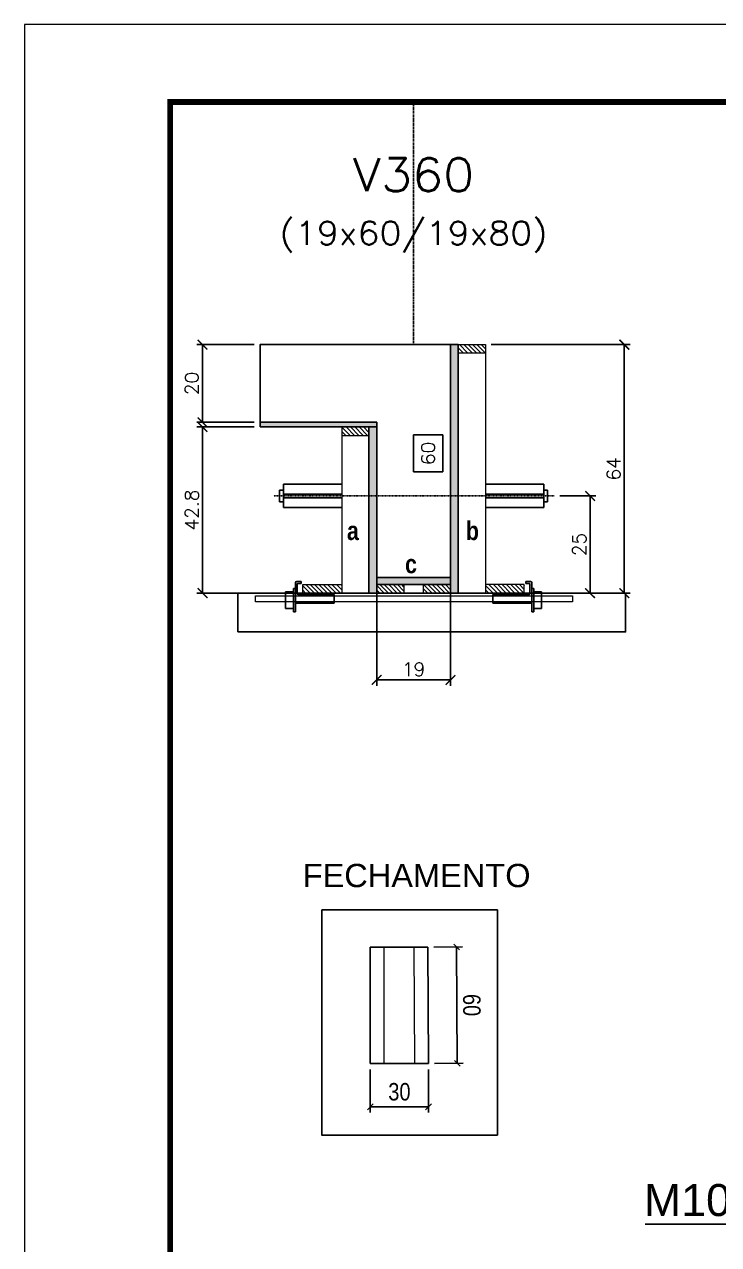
# Model space of a CAD drawing. Extents: x 137137 to 143418, y 10464 to 34486.
# Drawn here: x 137137 to 137495, y 31560 to 32189 of the extents above; entities that cross this region are included whole.
import ezdxf
from ezdxf.enums import TextEntityAlignment as Align

# ---------------------------------------------------------------- set-up
doc = ezdxf.new("R2010")
doc.units = 0
doc.linetypes.add('DASHED', pattern=[0.75, 0.5, -0.25])
doc.linetypes.add('HIDDEN', pattern=[0.375, 0.25, -0.125])
for name, color, linetype in [('5', 5, 'Continuous'), ('barrote', 251, 'Continuous'), ('COTA', 241, 'Continuous'), ('Cota Seção (2x)', 4, 'Continuous'), ('detalhes', 4, 'Continuous'), ('NOMENCLATURA', 7, 'Continuous'), ('Painéis', 200, 'Continuous'), ('presilha', 1, 'Continuous'), ('TENSOR', 3, 'Continuous'), ('Texto de Titulo', 7, 'Continuous'), ('Texto Qtd Sarr', 242, 'Continuous')]:
    doc.layers.add(name, color=color, linetype=linetype)
for name, color, linetype, lineweight in [('CONCRETO', 251, 'Continuous', 25), ('Escoras', 2, 'Continuous', 25), ('Folhas', 255, 'Continuous', 9), ('Hachura', 251, 'Continuous', 9), ('Madeira', 126, 'Continuous', 18), ('Sarr 2.2x7', 40, 'Continuous', 9), ('SARRAFO DE PRESSAO', 251, 'DASHED', 9), ('SCO-___-LAJ', 2, 'Continuous', 0), ('Texto Seção', 7, 'Continuous', 15)]:
    doc.layers.add(name, color=color, linetype=linetype, lineweight=lineweight)
doc.styles.add('COTA TECNICA-50', font='techl___.ttf', dxfattribs={"height": 9})
doc.styles.add('Romans', font='romans.shx')
doc.styles.get("Standard").update_dxf_attribs({"font": 'arial.ttf'})
doc.styles.add('TECNICA', font='techb___.ttf', dxfattribs={"height": 10})
doc.dimstyles.new('COTA PAINEL-50', dxfattribs={"dimtxt": 9, "dimasz": 3, "dimexe": 3, "dimexo": 3, "dimgap": 3, "dimtad": 1, "dimdec": 1, "dimzin": 12, "dimdsep": 46, "dimtxsty": 'COTA TECNICA-50', "dimblk1": 'OBLIQUE', "dimblk2": 'OBLIQUE', "dimsah": 1, "dimcen": 0.9, "dimclrd": 4, "dimclre": 4, "dimclrt": 240, "dimadec": 1, "dimazin": 3, "dimtfac": 1, "dimtdec": 1, "dimtmove": 0, "dimatfit": 3, "dimfxl": 1, "dimtolj": 1, "dimtzin": 12, "dimarcsym": 0})
doc.dimstyles.new('Cota Seção (2x)', dxfattribs={"dimtxt": 7, "dimasz": 5, "dimexe": 3, "dimexo": 3, "dimgap": 2, "dimtad": 3, "dimdec": 1, "dimlfac": 0.5, "dimzin": 12, "dimdsep": 46, "dimtxsty": 'Romans', "dimblk": 'ARCHTICK', "dimcen": 0, "dimclrd": 4, "dimclre": 4, "dimclrt": 1, "dimadec": 1, "dimazin": 3, "dimtfac": 1, "dimtdec": 1, "dimtmove": 0, "dimatfit": 3, "dimldrblk": 'OBLIQUE', "dimfxl": 1, "dimtolj": 1, "dimtzin": 12, "dimarcsym": 0})
doc.dimstyles.new('Cota Seção interna', dxfattribs={"dimtxt": 7, "dimasz": 6, "dimexe": 0.18, "dimexo": 2, "dimgap": -4, "dimtad": 3, "dimdec": 1, "dimlfac": 0.5, "dimzin": 12, "dimdsep": 46, "dimtxsty": 'Romans', "dimblk": 'ARCHTICK', "dimcen": 0.09, "dimse1": 1, "dimse2": 1, "dimsd1": 1, "dimsd2": 1, "dimclrd": 180, "dimclre": 5, "dimclrt": 1, "dimadec": 0, "dimazin": 3, "dimtfac": 1, "dimtdec": 1, "dimtofl": 0, "dimtmove": 0, "dimatfit": 3, "dimldrblk": 'ARCHTICK', "dimfxl": 1, "dimtolj": 1, "dimtzin": 0, "dimarcsym": 0})
pattern_1 = [(315, (160275.2421, 23665.9822), (1.12253202, 1.12253202), [])]

# ---------------------------------------------------------------- blocks, each defined once
blk = doc.blocks.new('9999999999')
at = {"layer": 'Folhas'}
blk.add_lwpolyline([(98138.98, 34190.21), (99623.98, 34190.21), (99623.98, 35240.21), (98138.98, 35240.21)], close=True, dxfattribs=at)
at = {"layer": 'Folhas', "color": 30, "const_width": 3}
blk.add_lwpolyline([(98213.98, 34230.21), (99583.98, 34230.21), (99583.98, 35200.21), (98213.98, 35200.21)], close=True, dxfattribs=at)
blk = doc.blocks.new('_ArchTick')
at = {"color": 0, "linetype": 'ByBlock', "const_width": 0.15}
blk.add_lwpolyline([(-0.5, -0.5), (0.5, 0.5)], dxfattribs=at)
blk = doc.blocks.new('*D262')
at = {"layer": 'COTA', "color": 4, "lineweight": -2, "transparency": 16777216}
for p, q in [((137255.62, 31981.23), (137225.97, 31981.23)), ((137228.97, 31895.63), (137228.97, 31981.23)), ((137277.62, 31895.63), (137225.97, 31895.63))]:
    blk.add_line(p, q, dxfattribs=at)
at = {"layer": 'Defpoints', "color": 0, "transparency": 16777216}
for p in [(137228.97, 31981.23), (137258.62, 31981.23), (137280.62, 31895.63)]:
    blk.add_point(p, dxfattribs=at)
at = {"layer": 'COTA', "color": 4, "lineweight": -2, "transparency": 16777216, "xscale": 5, "yscale": 5, "zscale": 5}
for p, rotation in [((137228.97, 31981.23), 90), ((137228.97, 31895.63), 270)]:
    blk.add_blockref('_ArchTick', p, dxfattribs=dict(at, rotation=rotation))
at = {"layer": 'COTA', "color": 1, "transparency": 16777216, "insert": (137223.47, 31938.43), "char_height": 7, "attachment_point": 5, "rotation": 90, "style": 'Romans'}
blk.add_mtext('\\A1;42.8', dxfattribs=at)
blk = doc.blocks.new('_Oblique')
at = {"color": 0, "linetype": 'ByBlock', "lineweight": -2}
blk.add_line((-0.5, -0.5), (0.5, 0.5), dxfattribs=at)
blk = doc.blocks.new('*D263')
at = {"layer": 'COTA', "color": 4, "lineweight": -2, "transparency": 16777216}
for p, q in [((137255.62, 32023.63), (137225.97, 32023.63)), ((137228.97, 32023.63), (137228.97, 31983.63)), ((137255.62, 31983.63), (137225.97, 31983.63))]:
    blk.add_line(p, q, dxfattribs=at)
at = {"layer": 'Defpoints', "color": 0, "transparency": 16777216}
for p in [(137258.62, 32023.63), (137228.97, 31983.63), (137258.62, 31983.63)]:
    blk.add_point(p, dxfattribs=at)
at = {"layer": 'COTA', "color": 4, "lineweight": -2, "transparency": 16777216, "xscale": 5, "yscale": 5, "zscale": 5}
for p, rotation in [((137228.97, 32023.63), 90), ((137228.97, 31983.63), 270)]:
    blk.add_blockref('_ArchTick', p, dxfattribs=dict(at, rotation=rotation))
at = {"layer": 'COTA', "color": 1, "transparency": 16777216, "insert": (137223.47, 32003.63), "char_height": 7, "attachment_point": 5, "rotation": 90, "style": 'Romans'}
blk.add_mtext('\\A1;20', dxfattribs=at)
blk = doc.blocks.new('*D264')
at = {"layer": 'COTA', "color": 4, "lineweight": -2, "transparency": 16777216}
for p, q in [((137377.61, 32023.63), (137449.1, 32023.63)), ((137446.1, 31895.63), (137446.1, 32023.63)), ((137397.62, 31895.63), (137449.1, 31895.63))]:
    blk.add_line(p, q, dxfattribs=at)
at = {"layer": 'Defpoints', "color": 0, "transparency": 16777216}
for p in [(137374.61, 32023.63), (137446.1, 32023.63), (137394.62, 31895.63)]:
    blk.add_point(p, dxfattribs=at)
at = {"layer": 'COTA', "color": 4, "lineweight": -2, "transparency": 16777216, "xscale": 5, "yscale": 5, "zscale": 5}
for p, rotation in [((137446.1, 32023.63), 90), ((137446.1, 31895.63), 270)]:
    blk.add_blockref('_ArchTick', p, dxfattribs=dict(at, rotation=rotation))
at = {"layer": 'COTA', "color": 1, "transparency": 16777216, "insert": (137440.6, 31959.63), "char_height": 7, "attachment_point": 5, "rotation": 90, "style": 'Romans'}
blk.add_mtext('\\A1;64', dxfattribs=at)
blk = doc.blocks.new('*D265')
at = {"layer": 'Cota Seção (2x)', "color": 180, "lineweight": -2, "transparency": 16777216}
for p, q in [((137352.62, 31977.13), (137337.62, 31977.13)), ((137337.62, 31977.13), (137337.62, 31958.13)), ((137352.62, 31958.13), (137352.62, 31977.13)), ((137337.62, 31958.13), (137352.62, 31958.13))]:
    blk.add_line(p, q, dxfattribs=at)
at = {"layer": 'Defpoints', "color": 0, "transparency": 16777216}
for p in [(137356.61, 32023.63), (137356.62, 32023.63), (137356.62, 31903.63)]:
    blk.add_point(p, dxfattribs=at)
at = {"layer": 'Cota Seção (2x)', "color": 1, "transparency": 16777216, "insert": (137345.12, 31967.63), "char_height": 7, "attachment_point": 5, "rotation": 90, "style": 'Romans'}
blk.add_mtext('\\A1;60', dxfattribs=at)
blk = doc.blocks.new('titulo1')
at = {"layer": 'Defpoints', "color": 252, "linetype": 'HIDDEN', "ltscale": 2}
blk.add_line((0, 0), (0, 125), dxfattribs=at)
at = {"layer": 'Defpoints', "style": 'Romans', "oblique": 15}
blk.add_attdef('FOLHA', text='', height=10, dxfattribs=at).set_placement((0, 15.58), align=Align.MIDDLE_CENTER)
at = {"layer": 'Texto Qtd Sarr', "color": 3, "style": 'Romans', "oblique": 15}
for tag, height, p in [('TITULO', 17, (0, 71.45)), ('SEÇÃO', 12, (0, 41.55))]:
    blk.add_attdef(tag, text='', height=height, dxfattribs=at).set_placement(p, align=Align.MIDDLE_CENTER)
blk = doc.blocks.new('PRESILHA METÁLICA 1')
at = {"layer": 'presilha'}
for p, q in [((7.5, 10.64), (7.5, 19.86)), ((12, 21), (8.64, 21)), ((9, 11.57), (9, 18.93)), ((12, 19.5), (9.57, 19.5)), ((12, 21), (12, 19.5)), ((0, 13), (6, 13)), ((0, 13), (0, 0)), ((6, 15.5), (7.5, 15.5)), ((6, -2.5), (6, 15.5)), ((6, 13), (6, 0)), ((7.5, 15.5), (7.5, -2.5)), ((37.5, 11), (9.57, 11)), ((37.5, 11), (37.5, 4.1)), ((6, 0), (0, 0)), ((37.5, 4.1), (7.5, 4.1)), ((7.5, -2.5), (6, -2.5))]:
    blk.add_line(p, q, dxfattribs=at)
for centre, radius, start, end in [((8.64, 19.86), 1.14, 90, 180), ((9.57, 18.93), 0.57, 90, 180), ((9.57, 11.57), 0.57, 180, 270)]:
    blk.add_arc(centre, radius, start, end, dxfattribs=at)
blk = doc.blocks.new('*D266')
at = {"layer": 'COTA', "color": 4, "lineweight": -2, "transparency": 16777216}
for p, q in [((137318.62, 31897.03), (137318.62, 31847.9)), ((137356.62, 31897.03), (137356.62, 31847.9)), ((137318.62, 31850.9), (137356.62, 31850.9))]:
    blk.add_line(p, q, dxfattribs=at)
at = {"layer": 'Defpoints', "color": 0, "transparency": 16777216}
for p in [(137318.62, 31900.03), (137356.62, 31900.03), (137356.62, 31850.9)]:
    blk.add_point(p, dxfattribs=at)
at = {"layer": 'COTA', "color": 4, "lineweight": -2, "transparency": 16777216, "xscale": 5, "yscale": 5, "zscale": 5, "rotation": 180}
blk.add_blockref('_ArchTick', (137318.62, 31850.9), dxfattribs=at)
at = {"layer": 'COTA', "color": 4, "lineweight": -2, "transparency": 16777216, "xscale": 5, "yscale": 5, "zscale": 5}
blk.add_blockref('_ArchTick', (137356.62, 31850.9), dxfattribs=at)
at = {"layer": 'COTA', "color": 1, "transparency": 16777216, "insert": (137337.62, 31856.4), "char_height": 7, "attachment_point": 5, "style": 'Romans'}
blk.add_mtext('\\A1;19', dxfattribs=at)
blk = doc.blocks.new('*D272')
at = {"layer": 'COTA', "color": 4, "lineweight": -2, "transparency": 16777216}
for p, q in [((137412.92, 31945.68), (137431.48, 31945.68)), ((137428.48, 31945.68), (137428.48, 31895.63)), ((137412.93, 31895.63), (137431.48, 31895.63))]:
    blk.add_line(p, q, dxfattribs=at)
at = {"layer": 'Defpoints', "color": 0, "transparency": 16777216}
for p in [(137409.92, 31945.68), (137409.93, 31895.63), (137428.48, 31895.63)]:
    blk.add_point(p, dxfattribs=at)
at = {"layer": 'COTA', "color": 4, "lineweight": -2, "transparency": 16777216, "xscale": 5, "yscale": 5, "zscale": 5}
for p, rotation in [((137428.48, 31945.68), 90), ((137428.48, 31895.63), 270)]:
    blk.add_blockref('_ArchTick', p, dxfattribs=dict(at, rotation=rotation))
at = {"layer": 'COTA', "color": 1, "transparency": 16777216, "insert": (137422.98, 31920.65), "char_height": 7, "attachment_point": 5, "rotation": 90, "style": 'Romans'}
blk.add_mtext('\\A1;25', dxfattribs=at)
blk = doc.blocks.new('*D1883')
at = {"layer": 'Defpoints', "color": 0, "linetype": 'ByBlock', "transparency": 16777216}
for p in [(137344.99, 31713.28), (137359.79, 31713.36), (137345.32, 31653.28)]:
    blk.add_point(p, dxfattribs=at)
at = {"layer": 'Escoras', "color": 4, "linetype": 'ByBlock', "lineweight": -2, "transparency": 16777216}
for p, q in [((137347.99, 31713.3), (137362.79, 31713.38)), ((137360.11, 31653.36), (137359.79, 31713.36)), ((137348.32, 31653.3), (137363.11, 31653.38))]:
    blk.add_line(p, q, dxfattribs=at)
at = {"layer": 'Escoras', "color": 4, "linetype": 'ByBlock', "lineweight": -2, "transparency": 16777216, "xscale": 3, "yscale": 3, "zscale": 3}
for p, rotation in [((137359.79, 31713.36), 90.30883345667068), ((137360.11, 31653.36), 270.3088334566707)]:
    blk.add_blockref('_Oblique', p, dxfattribs=dict(at, rotation=rotation))
at = {"layer": 'Escoras', "color": 240, "linetype": 'ByBlock', "transparency": 16777216, "insert": (137367.54, 31683.4), "char_height": 9, "attachment_point": 5, "rotation": 270.30883, "style": 'COTA TECNICA-50'}
blk.add_mtext('\\A1;60', dxfattribs=at)
blk = doc.blocks.new('*D1884')
at = {"layer": 'Defpoints', "color": 0, "linetype": 'ByBlock', "transparency": 16777216}
for p in [(137315.32, 31653.28), (137345.32, 31653.28), (137315.32, 31630.98)]:
    blk.add_point(p, dxfattribs=at)
at = {"layer": 'Escoras', "color": 4, "linetype": 'ByBlock', "lineweight": -2, "transparency": 16777216}
for p, q in [((137315.32, 31650.28), (137315.32, 31627.98)), ((137345.32, 31650.28), (137345.32, 31627.98)), ((137345.32, 31630.98), (137315.32, 31630.98))]:
    blk.add_line(p, q, dxfattribs=at)
at = {"layer": 'Escoras', "color": 4, "linetype": 'ByBlock', "lineweight": -2, "transparency": 16777216, "xscale": 3, "yscale": 3, "zscale": 3, "rotation": 180}
blk.add_blockref('_Oblique', (137315.32, 31630.98), dxfattribs=at)
at = {"layer": 'Escoras', "color": 4, "linetype": 'ByBlock', "lineweight": -2, "transparency": 16777216, "xscale": 3, "yscale": 3, "zscale": 3}
blk.add_blockref('_Oblique', (137345.32, 31630.98), dxfattribs=at)
at = {"layer": 'Escoras', "color": 240, "linetype": 'ByBlock', "transparency": 16777216, "insert": (137330.32, 31638.68), "char_height": 9, "attachment_point": 5, "style": 'COTA TECNICA-50'}
blk.add_mtext('\\A1;30', dxfattribs=at)

msp = doc.modelspace()

# ---------------------------------------------------------------- hatches: boundary and pattern name
at = {"layer": 'Hachura'}
h = msp.add_hatch(color=256, dxfattribs=at)
h.dxf.hatch_style = 1
h.paths.add_polyline_path([(137360.61, 32023.63), (137356.61, 32023.63), (137356.62, 31895.63), (137360.62, 31895.63)])
h = msp.add_hatch(dxfattribs=at)
h.set_pattern_fill('ANSI31', color=256, scale=0.5, angle=270, style=0)
h.set_pattern_definition([(315, (160275.2518, 23715.9822), (1.12253202, 1.12253202), [])])
h.paths.add_polyline_path([(137360.61, 32019.23), (137360.61, 32023.63), (137374.61, 32023.63), (137374.61, 32019.23)])
h = msp.add_hatch(color=256, dxfattribs=at)
h.dxf.hatch_style = 1
h.paths.add_polyline_path([(137258.62, 31981.23), (137258.62, 31983.63), (137318.62, 31983.63), (137318.62, 31981.23)])
h = msp.add_hatch(dxfattribs=at)
h.set_pattern_fill('ANSI31', color=256, scale=0.5, angle=270, style=0)
h.set_pattern_definition([(315, (160275.2421, 23673.5822), (1.12253202, 1.12253202), [])])
h.paths.add_polyline_path([(137314.62, 31976.83), (137314.62, 31981.23), (137300.62, 31981.23), (137300.62, 31976.83)])
h = msp.add_hatch(color=256, dxfattribs=at)
h.dxf.hatch_style = 1
h.paths.add_polyline_path([(137314.62, 31981.23), (137318.62, 31981.23), (137318.62, 31895.63), (137314.62, 31895.63)])
h = msp.add_hatch(color=256, dxfattribs=at)
h.dxf.hatch_style = 1
h.paths.add_polyline_path([(137318.62, 31900.03), (137318.62, 31903.63), (137356.62, 31903.63), (137356.62, 31900.03)])
h = msp.add_hatch(dxfattribs=at)
h.set_pattern_fill('ANSI31', color=256, scale=0.5, angle=270, style=0)
h.set_pattern_definition(pattern_1)
h.paths.add_polyline_path([(137280.62, 31895.63), (137280.62, 31900.03), (137300.62, 31900.03), (137300.62, 31895.63)])
h = msp.add_hatch(dxfattribs=at)
h.set_pattern_fill('ANSI31', color=256, scale=0.5, angle=270, style=0)
h.set_pattern_definition(pattern_1)
h.paths.add_polyline_path([(137318.62, 31895.63), (137318.62, 31900.03), (137332.62, 31900.03), (137332.62, 31895.63)])
h = msp.add_hatch(dxfattribs=at)
h.set_pattern_fill('ANSI31', color=256, scale=0.5, angle=270, style=0)
h.set_pattern_definition(pattern_1)
h.paths.add_polyline_path([(137356.62, 31895.63), (137356.62, 31900.03), (137342.62, 31900.03), (137342.62, 31895.63)])
h = msp.add_hatch(dxfattribs=at)
h.set_pattern_fill('ANSI31', color=256, scale=0.5, angle=270, style=0)
h.set_pattern_definition(pattern_1)
h.paths.add_polyline_path([(137394.62, 31895.63), (137394.62, 31900.03), (137374.62, 31900.03), (137374.62, 31895.63)])

# ---------------------------------------------------------------- linework, layer by layer
at = {"ltscale": 3}
for p, q in [((137268.62, 31948.68), (137268.62, 31942.68)), ((137270.62, 31948.68), (137268.62, 31948.68)), ((137270.62, 31951.68), (137270.62, 31939.68)), ((137270.62, 31951.68), (137300.62, 31951.68)), ((137404.62, 31951.68), (137374.62, 31951.68)), ((137404.62, 31951.68), (137404.62, 31939.68)), ((137406.62, 31948.68), (137404.62, 31948.68)), ((137406.62, 31948.68), (137406.62, 31942.68)), ((137270.62, 31942.68), (137268.62, 31942.68)), ((137300.62, 31946.68), (137270.62, 31946.68)), ((137300.62, 31944.68), (137270.62, 31944.68)), ((137374.62, 31946.68), (137404.62, 31946.68)), ((137374.62, 31944.68), (137404.62, 31944.68)), ((137404.62, 31942.68), (137406.62, 31942.68)), ((137270.62, 31939.68), (137300.62, 31939.68)), ((137404.62, 31939.68), (137374.62, 31939.68))]:
    msp.add_line(p, q, dxfattribs=at)
at = {"linetype": 'ByBlock'}
msp.add_lwpolyline([(137290.34, 31732.38), (137380.74, 31732.38), (137380.74, 31616.38), (137290.34, 31616.38)], close=True, dxfattribs=at)
at = {"layer": 'barrote'}
msp.add_lwpolyline([(137247.17, 31875.63), (137446.75, 31875.63), (137446.75, 31895.63), (137247.17, 31895.63)], close=True, dxfattribs=at)
at = {"layer": 'CONCRETO'}
msp.add_lwpolyline([(137258.62, 31983.63), (137258.62, 32023.63), (137318.62, 32023.63), (137318.62, 32023.63), (137356.62, 32023.63), (137356.62, 32023.63), (137356.62, 32023.63), (137356.62, 31903.63), (137318.62, 31903.63), (137318.62, 31983.63)], close=True, dxfattribs=at)
at = {"layer": 'Madeira'}
for points in [[(137360.61, 32019.23), (137360.61, 32023.63), (137374.61, 32023.63), (137374.61, 32019.23)], [(137360.61, 32023.63), (137374.61, 32023.63), (137374.62, 31895.63), (137360.62, 31895.63)], [(137314.62, 31976.83), (137314.62, 31981.23), (137300.62, 31981.23), (137300.62, 31976.83)], [(137314.62, 31981.23), (137300.62, 31981.23), (137300.62, 31895.63), (137314.62, 31895.63)], [(137280.62, 31895.63), (137280.62, 31900.03), (137300.62, 31900.03), (137300.62, 31895.63)], [(137318.62, 31895.63), (137318.62, 31900.03), (137332.62, 31900.03), (137332.62, 31895.63)], [(137356.62, 31895.63), (137356.62, 31900.03), (137342.62, 31900.03), (137342.62, 31895.63)], [(137394.62, 31895.63), (137394.62, 31900.03), (137374.62, 31900.03), (137374.62, 31895.63)]]:
    msp.add_lwpolyline(points, close=True, dxfattribs=at)
at = {"layer": 'NOMENCLATURA', "linetype": 'Continuous'}
msp.add_line((137530.82, 31570.49), (137456.77, 31570.49), dxfattribs=at)
at = {"layer": 'Painéis', "linetype": 'ByBlock'}
for p, q in [((137315.32, 31713.28), (137315.32, 31653.28)), ((137344.99, 31713.28), (137315.32, 31713.28)), ((137345.32, 31653.28), (137344.99, 31713.28)), ((137315.32, 31653.28), (137345.32, 31653.28))]:
    msp.add_line(p, q, dxfattribs=at)
at = {"layer": 'Painéis'}
for points in [[(137360.61, 32023.63), (137356.61, 32023.63), (137356.62, 31895.63), (137360.62, 31895.63)], [(137258.62, 31981.23), (137258.62, 31983.63), (137318.62, 31983.63), (137318.62, 31981.23)], [(137314.62, 31981.23), (137318.62, 31981.23), (137318.62, 31895.63), (137314.62, 31895.63)], [(137318.62, 31900.03), (137318.62, 31903.63), (137356.62, 31903.63), (137356.62, 31900.03)]]:
    msp.add_lwpolyline(points, close=True, dxfattribs=at)
at = {"layer": 'Sarr 2.2x7', "linetype": 'ByBlock'}
for p, q in [((137322.32, 31713.28), (137322.32, 31653.28)), ((137338.32, 31653.28), (137337.99, 31713.28))]:
    msp.add_line(p, q, dxfattribs=at)
at = {"layer": 'SCO-___-LAJ', "color": 1}
msp.add_lwpolyline([(137256.17, 31894.29), (137419.43, 31894.29), (137419.43, 31891.09), (137256.17, 31891.09)], close=True, dxfattribs=at)
at = {"layer": 'TENSOR', "linetype": 'HIDDEN', "ltscale": 0.5}
msp.add_line((137265.62, 31945.68), (137409.92, 31945.68), dxfattribs=at)

# ---------------------------------------------------------------- block references
at = {"layer": 'presilha', "yscale": 0.6666666666666666, "zscale": 0.6666666666666666}
for p, xscale in [((137271.75, 31887.66), 0.6666666666666666), ((137403.49, 31887.66), -0.6666666666666666)]:
    msp.add_blockref('PRESILHA METÁLICA 1', p, dxfattribs=dict(at, xscale=xscale))
at = {"layer": 'SARRAFO DE PRESSAO', "color": 6, "linetype": 'ByBlock'}
msp.add_blockref('9999999999', (38998.31, -3051.58), dxfattribs=at)
at = {"layer": 'Texto Seção'}
ref = msp.add_blockref('titulo1', (137337.62, 32023.63), dxfattribs=at)
ref.add_attrib('TITULO', 'V360', dxfattribs={"layer": 'Texto de Titulo', "color": 7, "height": 17, "style": 'Romans', "width": 1.1}).set_placement((137337.62, 32111.13), align=Align.MIDDLE_CENTER)
ref.add_attrib('SEÇÃO', '(19x60/19x80)', dxfattribs={"layer": 'Texto de Titulo', "color": 7, "height": 12, "style": 'Romans', "width": 1.1}).set_placement((137337.62, 32081.13), align=Align.MIDDLE_CENTER)

# ---------------------------------------------------------------- texts
at = {"layer": '5', "color": 7, "linetype": 'Continuous'}
msp.add_text('FECHAMENTO', height=12, rotation=359.99996, dxfattribs=at).set_placement((137280.51, 31744.15))
at = {"layer": 'detalhes', "style": 'TECNICA'}
for s, p in [('a', (137303.32, 31922.96)), ('b', (137364.55, 31922.95)), ('c', (137333.22, 31905.86))]:
    msp.add_text(s, height=9.6, dxfattribs=at).set_placement(p)
at = {"layer": 'NOMENCLATURA', "linetype": 'Continuous'}
msp.add_text('M10,5', height=16.5, dxfattribs=at).set_placement((137456.17, 31574.69))

# ---------------------------------------------------------------- dimensions: what is measured, and where the dimension line sits
at = {"layer": 'COTA'}
for base, p1, p2, picture, middle in [((137228.97, 31983.63), (137258.62, 32023.63), (137258.62, 31983.63), '*D263', (137223.47, 32003.63)), ((137446.1, 32023.63), (137394.62, 31895.63), (137374.61, 32023.63), '*D264', (137440.6, 31959.63)), ((137228.97, 31981.23), (137280.62, 31895.63), (137258.62, 31981.23), '*D262', (137223.47, 31938.43)), ((137428.48, 31895.63), (137409.92, 31945.68), (137409.93, 31895.63), '*D272', (137422.98, 31920.65))]:
    dim = msp.add_linear_dim(base=base, p1=p1, p2=p2, angle=90, dimstyle='Cota Seção (2x)', dxfattribs=at)
    dim.commit()
    dim.dimension.update_dxf_attribs({"geometry": picture, "text_midpoint": middle})
dim = msp.add_linear_dim(base=(137356.62, 31850.9), p1=(137318.62, 31900.03), p2=(137356.62, 31900.03), dimstyle='Cota Seção (2x)', dxfattribs=at)
dim.commit()
dim.dimension.update_dxf_attribs({"geometry": '*D266', "text_midpoint": (137337.62, 31856.4)})
at = {"layer": 'Cota Seção (2x)'}
dim = msp.add_linear_dim(base=(137356.62, 32023.63), p1=(137356.62, 31903.63), p2=(137356.61, 32023.63), angle=90, dimstyle='Cota Seção interna', dxfattribs=at)
dim.commit()
dim.dimension.update_dxf_attribs({"geometry": '*D265', "text_midpoint": (137356.62, 31967.63), "dimtype": 160})
at = {"layer": 'Escoras', "linetype": 'ByBlock'}
dim = msp.add_linear_dim(base=(137359.79, 31713.36), p1=(137345.32, 31653.28), p2=(137344.99, 31713.28), angle=90.30883, dimstyle='COTA PAINEL-50', override={"dimarcsym": 1}, dxfattribs=at)
dim.commit()
dim.dimension.update_dxf_attribs({"geometry": '*D1883', "text_midpoint": (137359.95, 31683.36), "dimtype": 161})
dim = msp.add_aligned_dim(p1=(137345.32, 31653.28), p2=(137315.32, 31653.28), distance=22.3, dimstyle='COTA PAINEL-50', override={"dimarcsym": 1}, dxfattribs=at)
dim.commit()
dim.dimension.update_dxf_attribs({"geometry": '*D1884', "text_midpoint": (137330.32, 31638.68)})

doc.saveas('drawing.dxf')
